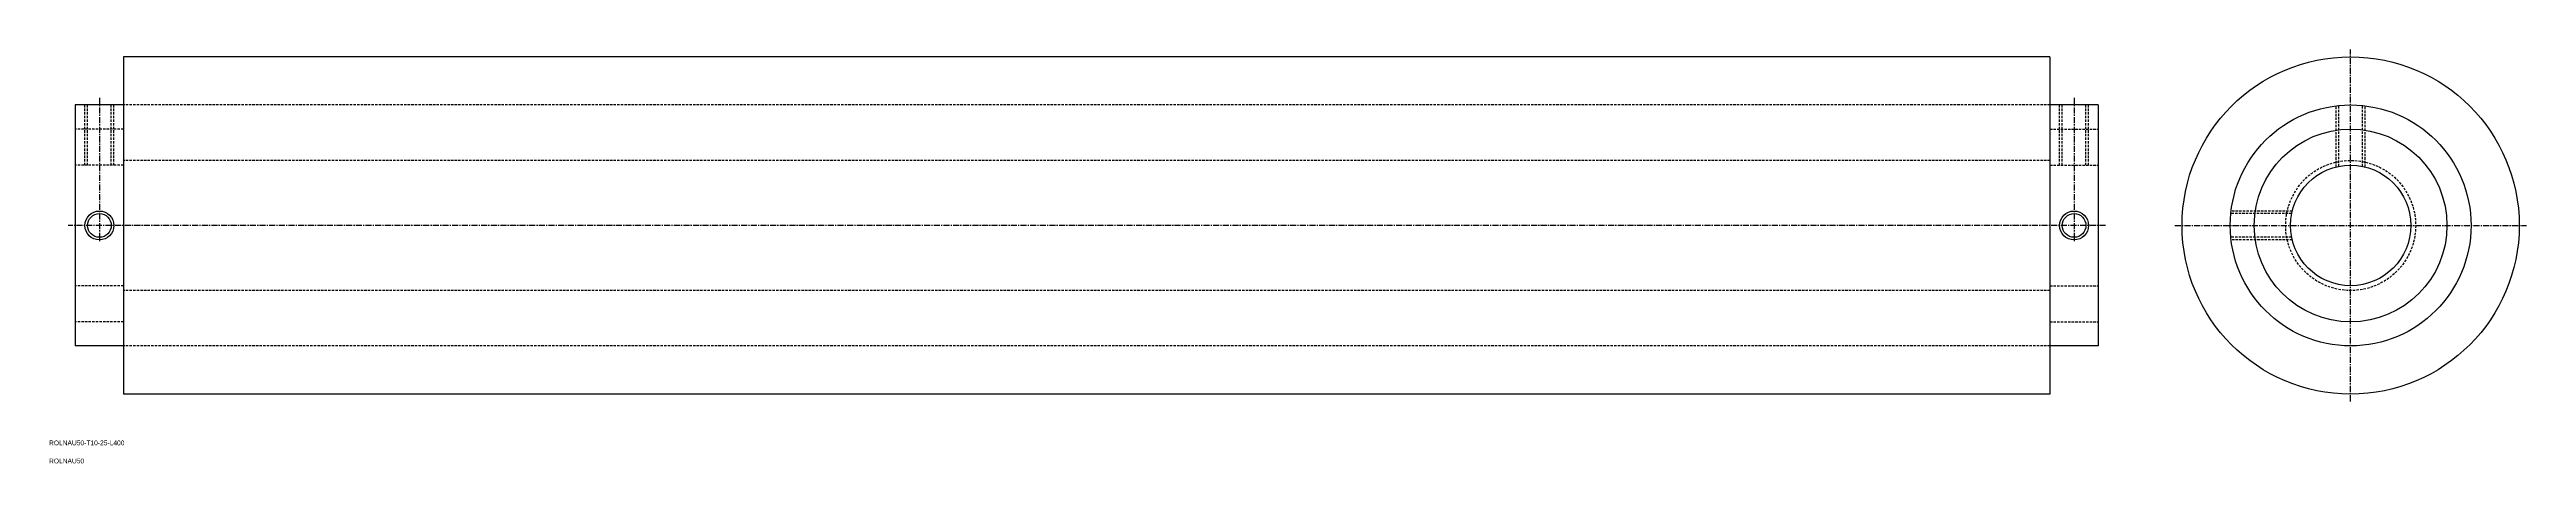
# Model space of a CAD drawing. Extents: x 32 to 546, y -24 to 62.
import ezdxf

# ---------------------------------------------------------------- set-up
doc = ezdxf.new("R2010")
doc.units = 0
doc.linetypes.add('CENTER', pattern=[2, 1.25, -0.25, 0.25, -0.25])
doc.linetypes.add('DASHED', pattern=[0.75, 0.5, -0.25])
doc.layers.get('0').update_dxf_attribs({"linetype": 'CONTINUOUS'})
doc.layers.add('CENTER', color=1, linetype='CENTER')

msp = doc.modelspace()

# ---------------------------------------------------------------- linework, layer by layer
at = {"color": 7, "linetype": 'CONTINUOUS'}
for p, q in [((47.21, 60.85), (47.21, -9.15)), ((447.21, 60.85), (47.21, 60.85)), ((447.21, 60.85), (447.21, -9.15)), ((37.21, 50.85), (37.21, 0.85)), ((47.21, 50.85), (37.21, 50.85)), ((457.21, 50.85), (447.21, 50.85)), ((457.21, 50.85), (457.21, 0.85)), ((47.21, 0.85), (37.21, 0.85)), ((457.21, 0.85), (447.21, 0.85)), ((447.21, -9.15), (47.21, -9.15))]:
    msp.add_line(p, q, dxfattribs=at)
at = {"color": 3, "linetype": 'DASHED'}
for p, q in [((39.21, 38.35), (39.21, 50.85)), ((39.75, 38.35), (39.75, 50.85)), ((44.66, 38.35), (44.66, 50.85)), ((45.21, 38.35), (45.21, 50.85)), ((447.21, 50.85), (47.21, 50.85)), ((449.21, 38.35), (449.21, 50.85)), ((449.75, 38.35), (449.75, 50.85)), ((454.66, 38.35), (454.66, 50.85)), ((455.21, 38.35), (455.21, 50.85)), ((506.64, 37.99), (506.64, 50.67)), ((507.18, 38.11), (507.18, 50.73)), ((512.1, 38.11), (512.1, 50.73)), ((512.64, 37.99), (512.64, 50.67)), ((47.21, 45.85), (37.21, 45.85)), ((447.21, 45.85), (457.21, 45.85)), ((47.21, 38.35), (37.21, 38.35)), ((447.21, 39.35), (47.21, 39.35)), ((447.21, 38.35), (457.21, 38.35)), ((497.39, 28.31), (484.76, 28.31)), ((497.51, 28.85), (484.82, 28.85)), ((497.39, 23.39), (484.76, 23.39)), ((497.51, 22.85), (484.82, 22.85)), ((47.21, 13.35), (37.21, 13.35)), ((447.21, 12.35), (47.21, 12.35)), ((447.21, 13.35), (457.21, 13.35)), ((47.21, 5.85), (37.21, 5.85)), ((447.21, 5.85), (457.21, 5.85)), ((447.21, 0.85), (47.21, 0.85))]:
    msp.add_line(p, q, dxfattribs=at)
at = {"color": 7, "linetype": 'CONTINUOUS'}
for centre, radius in [((509.64, 25.85), 35), ((509.64, 25.85), 25), ((509.64, 25.85), 20), ((509.64, 25.85), 12.5), ((42.21, 25.85), 2.46), ((452.21, 25.85), 2.46)]:
    msp.add_circle(centre, radius, dxfattribs=at)
at = {"color": 3, "linetype": 'DASHED'}
msp.add_circle((509.64, 25.85), 13.5, dxfattribs=at)
at = {"color": 3, "linetype": 'CONTINUOUS'}
for centre in [(42.21, 25.85), (452.21, 25.85)]:
    msp.add_circle(centre, 3, dxfattribs=at)
at = {"layer": 'CENTER', "color": 1, "linetype": 'CENTER'}
for p, q in [((509.64, -10.65), (509.64, 62.35)), ((42.21, 52.35), (42.21, 22.35)), ((452.21, 52.35), (452.21, 22.35)), ((458.71, 25.85), (35.71, 25.85)), ((473.14, 25.85), (546.14, 25.85))]:
    msp.add_line(p, q, dxfattribs=at)

# ---------------------------------------------------------------- texts
at = {"color": 7, "linetype": 'CONTINUOUS'}
for s, p in [('ROLNAU50-T10-25-L400', (31.75, -19.77)), ('ROLNAU50', (31.75, -23.52))]:
    msp.add_text(s, height=1, dxfattribs=at).set_placement(p)

doc.saveas('drawing.dxf')
